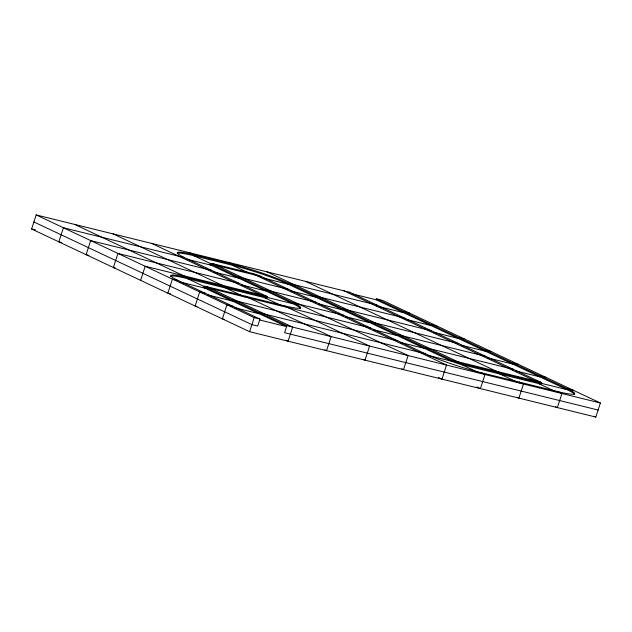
<?xml version="1.0" encoding="UTF-8"?>
<svg xmlns="http://www.w3.org/2000/svg" width="632" height="632" viewBox="0 0 632 632"><rect width="100%" height="100%" fill="white"/><g stroke="black" fill="none" stroke-linecap="round" stroke-linejoin="round"><path stroke-width="0.95" d="M574.417 394.66A42.115 4.037 18 0 0 567.07 389.683L376.301 299.821L376.609 298.881L382.376 300.303L600.4 403.003L595.826 417.073L249.624 331.697L31.6 228.997L36.174 214.927L349.678 292.245L540.447 382.107L540.147 383.039M140.612 280.347L145.186 266.269L266.356 296.155L266.048 297.095M184.291 258.583L184.599 257.643A42.115 4.037 18 0 1 194.127 254.799L232.6 264.287A42.115 4.037 18 0 1 288.461 283.262L376.933 305.082L376.632 306.014M206.514 287.607L206.814 286.675L283.752 305.643L369.594 346.083L365.027 360.153L363.266 359.324M232.41 307.144L232.71 306.212L226.943 304.782L222.369 318.86L224.249 319.318M244.979 297.095L245.279 296.155L331.128 336.595L326.554 350.665L324.801 349.836M261.229 277.559L261.53 276.618A7.434 0.711 18 0 0 251.67 273.269L213.205 263.781A7.434 0.711 18 0 0 211.523 264.287L211.222 265.227L292.979 303.739A42.115 4.037 18 0 1 300.326 308.716M249.624 331.697L254.19 317.62L36.174 214.927M170.68 293.872L167.867 293.185L172.433 279.107L178.208 280.537L259.965 319.049L257.682 326.08L251.907 324.658L33.883 221.958M283.444 306.583L283.752 305.643A42.115 4.037 18 0 0 293.28 302.799L343.287 315.131L342.986 316.071M259.657 319.982L286.588 326.625L204.831 288.113L205.131 287.173L286.889 325.685L284.605 332.724L598.117 410.042M315.731 303.234L316.04 302.293L266.033 289.962L265.724 290.902L241.582 284.945M349.377 293.177L349.678 292.245M424.743 354.584L425.052 353.644L261.53 276.618L211.523 264.287L293.28 302.799L292.979 303.739L266.981 297.324M458.39 344.527L458.69 343.595L370.218 321.775L369.91 322.707L345.767 316.758M480.604 373.559L480.913 372.619L557.843 391.595L561.935 393.515L557.361 407.593L555.599 406.763M512.892 370.202L513.2 369.27L424.72 347.45L424.42 348.382L400.277 342.433M519.069 383.047L519.378 382.107L523.462 384.035L518.896 398.105L517.134 397.275M557.543 392.527L557.843 391.595A42.115 4.037 18 0 0 567.378 388.743L573.145 390.165M352.158 293.864L376.301 299.821M409.631 313.14L403.864 311.718L403.556 312.658L378.489 306.473M187.08 259.27L211.222 265.227A7.434 0.711 18 0 1 210.235 264.255M264.01 278.246L288.153 284.195L451.667 361.22A7.434 0.711 18 0 0 461.526 364.569L538.464 383.545A7.434 0.711 18 0 0 541.269 383.671M211.846 270.48L90.676 240.602L86.102 254.672L88.922 255.368M288.785 289.456L238.778 277.124L238.469 278.064L213.403 271.878M404.188 317.92L315.708 296.1L315.408 297.032L290.333 290.854M436.886 325.978L431.111 324.556L430.811 325.496L405.736 319.31M31.6 228.997L35.352 229.922M239.101 283.318L117.931 253.44L113.357 267.51L115.237 267.968M431.443 330.757L342.963 308.937L342.663 309.87L318.52 303.921M464.133 338.815L458.366 337.393L458.058 338.333L433.923 332.377M61.667 242.53L58.855 241.835L63.421 227.765L184.599 257.643L266.356 296.155A7.434 0.711 18 0 1 264.674 296.661L187.736 277.685L74.639 224.407M491.388 351.653L485.621 350.231L485.313 351.171L461.17 345.214M370.542 327.969L205.131 287.173A7.434 0.711 18 0 1 206.814 286.675L292.663 327.107L288.089 341.177L286.328 340.356M485.945 356.432L397.473 334.612L397.165 335.545L373.954 329.825M518.643 364.49L512.868 363.068L512.568 364.008L487.493 357.823M179.757 281.927L204.831 288.113A7.434 0.711 18 0 1 203.844 287.141M205.455 293.374L199.688 291.945L195.114 306.022L196.994 306.481M397.797 340.806L232.386 300.01L232.078 300.95L207.936 294.994M545.898 377.328L540.123 375.906L539.823 376.846L515.68 370.889M235.191 307.831L259.333 313.788L259.641 312.848L425.052 353.644A42.115 4.037 18 0 0 480.913 372.619L484.997 374.547L480.423 388.617L476.907 386.958M427.532 355.271L451.667 361.22L451.975 360.287L288.461 283.262L288.153 284.195A42.115 4.037 18 0 0 232.292 265.219L193.827 255.739A42.115 4.037 18 0 0 177.489 253.227M541.071 383.269L567.07 389.683L567.378 388.743L376.609 298.881M254.19 317.62L259.965 319.049M286.889 325.685L600.4 403.003M343.911 290.823L538.764 382.605A7.434 0.711 18 0 0 540.447 382.107L451.975 360.287A7.434 0.711 18 0 0 461.834 363.629L538.764 382.605L538.464 383.545L555.804 391.714M594.072 416.251L595.826 417.073M305.446 281.335L500.299 373.117L499.999 374.057L517.339 382.226M266.973 271.847L461.834 363.629L461.526 364.569L478.874 372.738M228.508 262.359L232.6 264.287L232.292 265.219L247.902 272.574M251.67 273.269L446.532 365.059L441.958 379.129L438.442 377.47M190.042 252.871L194.127 254.799L193.827 255.739L211.167 263.907M213.205 263.781L408.067 355.571L403.493 369.641L401.731 368.812M151.577 243.383L264.674 296.661L264.366 297.601L281.714 305.77M113.104 233.895L226.209 287.173L225.9 288.113L243.241 296.282M204.776 286.794L187.435 278.625A42.115 4.037 18 0 0 170.553 276.492M266.909 297.546A7.434 0.711 18 0 1 264.366 297.601L187.435 278.625L187.736 277.685A42.115 4.037 18 0 0 178.208 280.537"/></g></svg>
